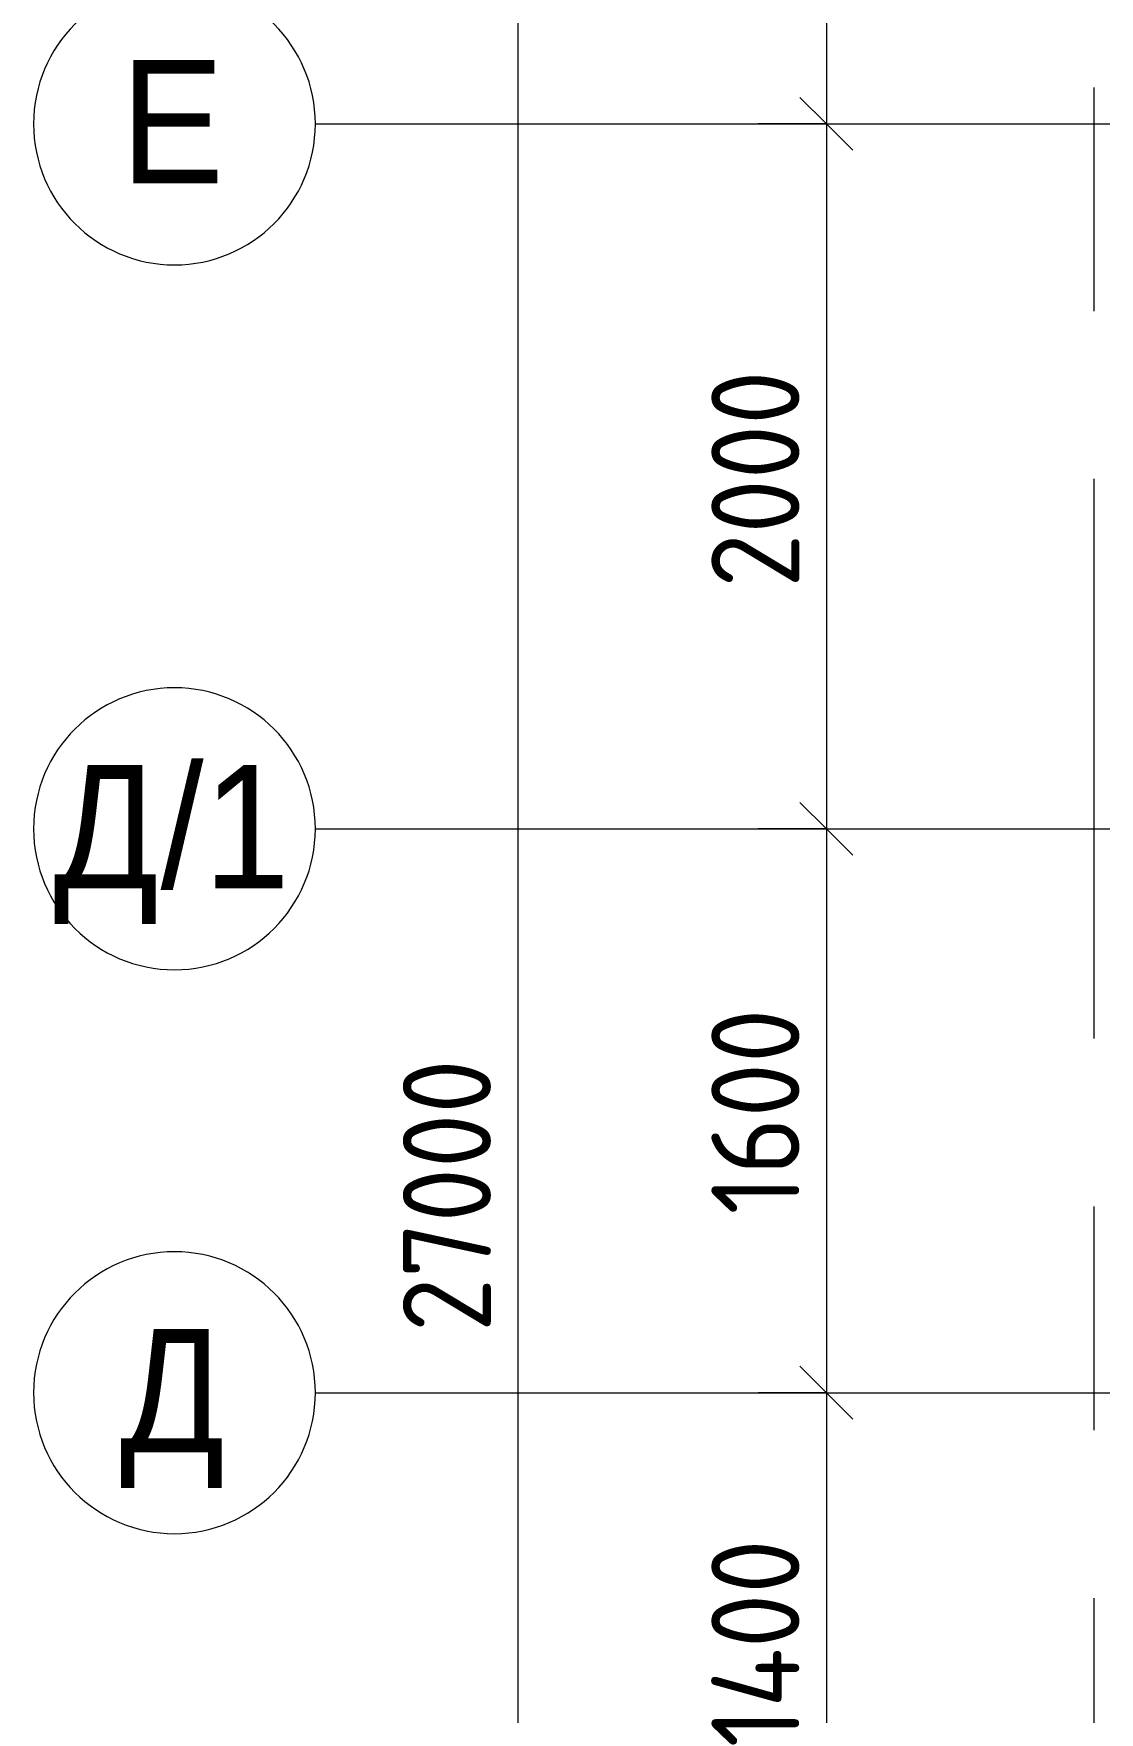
# Model space of a CAD drawing. Header units: millimetres. Extents: x 1322 to 199238, y -8553 to 29000.
# Drawn here: x 6018 to 9044, y 12493 to 17256 of the extents above; entities that cross this region are included whole.
import ezdxf

# ---------------------------------------------------------------- set-up
doc = ezdxf.new("R2010")
doc.units = ezdxf.units.MM
doc.linetypes.add('Осевая', pattern=[3175, 635, -476.25, 1587.5, -476.25])
for name, color, linetype, lineweight in [('A-ANNO-DIMS', 7, 'Continuous', 9), ('A-ANNO-DIMS-100', 7, 'Continuous', 9), ('Оси', 7, 'Continuous', 9), ('Оси-1', 7, 'Continuous', 20), ('Оси-2', 7, 'Осевая', 9)]:
    doc.layers.add(name, color=color, linetype=linetype, lineweight=lineweight)
doc.styles.add('Arial', font='arial.ttf', dxfattribs={"width": 0.9, "height": 350})
doc.styles.add('ISOCPEUR', font='isocpeur.ttf', dxfattribs={"width": 0.9, "height": 250})
doc.dimstyles.new('ISO-2_5_0_9К_БОЛЬШОЙ_1', dxfattribs={"dimscale": 304.8, "dimtxt": 248.995294, "dimasz": 0.492126, "dimexe": 0.393701, "dimexo": 0.984252, "dimgap": 0, "dimtad": 1, "dimdec": 0, "dimrnd": 10, "dimzin": 0, "dimdsep": 46, "dimtxsty": 'ISOCPEUR', "dimblk1": 'OBLIQUE', "dimblk2": 'OBLIQUE', "dimsah": 1, "dimcen": 0.09, "dimdle": 0.393701, "dimazin": 0, "dimtfac": 1, "dimtdec": 4, "dimtix": 1, "dimtmove": 0, "dimatfit": 3, "dimfxl": 1, "dimtvp": 1, "dimtolj": 1, "dimtzin": 0, "dimarcsym": 2})
doc.dimstyles.new('ISO-2_5_0_9К_БОЛЬШОЙ_2', dxfattribs={"dimscale": 304.8, "dimtxt": 248.995294, "dimasz": 0.492126, "dimexe": 0.393701, "dimexo": 0.984252, "dimgap": 0, "dimtad": 1, "dimdec": 0, "dimrnd": 10, "dimzin": 0, "dimdsep": 46, "dimtxsty": 'ISOCPEUR', "dimblk1": 'OBLIQUE', "dimblk2": 'OBLIQUE', "dimsah": 1, "dimcen": 0.09, "dimdle": 0.393701, "dimazin": 0, "dimtfac": 1, "dimtdec": 4, "dimtix": 1, "dimtmove": 2, "dimatfit": 3, "dimfxl": 1, "dimtvp": 1, "dimtolj": 1, "dimtzin": 0, "dimarcsym": 2})

# ---------------------------------------------------------------- blocks, each defined once
blk = doc.blocks.new('Ось сетки - D8-29747960-План размещения напольных электротехнических лючков и розеток 1 этажа в осях 23_1-33')
at = {"layer": 'Оси-1'}
for start, end in [(360, 180), (180, 360)]:
    blk.add_arc((0, 0), 4, start, end, dxfattribs=at)
blk = doc.blocks.new('DIMBLOCK16-План размещения напольных электротехнических лючков и розеток 1 этажа в осях 23_1-33')
at = {"layer": 'A-ANNO-DIMS-100', "lineweight": 20}
for p, q in [((8268.9, 18150), (8193.9, 18225)), ((8268.9, 18150), (8343.9, 18075)), ((8268.9, 17000), (8193.9, 17075)), ((8268.9, 17000), (8343.9, 16925))]:
    blk.add_line(p, q, dxfattribs=at)
at = {"layer": 'A-ANNO-DIMS-100'}
for p, q in [((8075, 18150), (8388.9, 18150)), ((8268.9, 18150), (8075, 18150)), ((8268.9, 18150), (8268.9, 17000)), ((8075, 17000), (8388.9, 17000)), ((8268.9, 17000), (8075, 17000))]:
    blk.add_line(p, q, dxfattribs=at)
at = {"layer": 'A-ANNO-DIMS-100', "color": 0, "insert": (7942.3, 17302.1), "char_height": 250, "width": 655.049, "attachment_point": 1, "rotation": 90, "line_spacing_factor": 1.149209, "style": 'ISOCPEUR'}
blk.add_mtext('1150', dxfattribs=at)
blk = doc.blocks.new('_Oblique')
at = {"color": 0, "linetype": 'ByBlock', "lineweight": -2}
blk.add_line((-0.5, -0.5), (0.5, 0.5), dxfattribs=at)
blk = doc.blocks.new('DIMBLOCK17-План размещения напольных электротехнических лючков и розеток 1 этажа в осях 23_1-33')
at = {"layer": 'A-ANNO-DIMS-100', "lineweight": 20}
for p, q in [((8268.9, 17000), (8193.9, 17075)), ((8268.9, 17000), (8343.9, 16925)), ((8268.9, 15000), (8193.9, 15075)), ((8268.9, 15000), (8343.9, 14925))]:
    blk.add_line(p, q, dxfattribs=at)
at = {"layer": 'A-ANNO-DIMS-100'}
for p, q in [((8075, 17000), (8388.9, 17000)), ((8268.9, 17000), (8075, 17000)), ((8268.9, 17000), (8268.9, 15000)), ((8075, 15000), (8388.9, 15000)), ((8268.9, 15000), (8075, 15000))]:
    blk.add_line(p, q, dxfattribs=at)
at = {"layer": 'A-ANNO-DIMS-100', "color": 0, "insert": (7942.3, 15684), "char_height": 250, "width": 758.478, "attachment_point": 1, "rotation": 90, "line_spacing_factor": 1.149209, "style": 'ISOCPEUR'}
blk.add_mtext('2000', dxfattribs=at)
blk = doc.blocks.new('DIMBLOCK18-План размещения напольных электротехнических лючков и розеток 1 этажа в осях 23_1-33')
at = {"layer": 'A-ANNO-DIMS-100', "lineweight": 20}
for p, q in [((8268.9, 15000), (8193.9, 15075)), ((8268.9, 15000), (8343.9, 14925)), ((8268.9, 13400), (8193.9, 13475)), ((8268.9, 13400), (8343.9, 13325))]:
    blk.add_line(p, q, dxfattribs=at)
at = {"layer": 'A-ANNO-DIMS-100'}
for p, q in [((8075, 15000), (8388.9, 15000)), ((8268.9, 15000), (8075, 15000)), ((8268.9, 15000), (8268.9, 13400)), ((8075, 13400), (8388.9, 13400)), ((8268.9, 13400), (8075, 13400))]:
    blk.add_line(p, q, dxfattribs=at)
at = {"layer": 'A-ANNO-DIMS-100', "color": 0, "insert": (7942.3, 13905.5), "char_height": 250, "width": 706.764, "attachment_point": 1, "rotation": 90, "line_spacing_factor": 1.149209, "style": 'ISOCPEUR'}
blk.add_mtext('1600', dxfattribs=at)
blk = doc.blocks.new('DIMBLOCK19-План размещения напольных электротехнических лючков и розеток 1 этажа в осях 23_1-33')
at = {"layer": 'A-ANNO-DIMS-100', "lineweight": 20}
for p, q in [((8268.9, 13400), (8193.9, 13475)), ((8268.9, 13400), (8343.9, 13325)), ((8268.9, 12000), (8193.9, 12075)), ((8268.9, 12000), (8343.9, 11925))]:
    blk.add_line(p, q, dxfattribs=at)
at = {"layer": 'A-ANNO-DIMS-100'}
for p, q in [((8075, 13400), (8388.9, 13400)), ((8268.9, 13400), (8075, 13400)), ((8268.9, 13400), (8268.9, 12000)), ((8075, 12000), (8388.9, 12000)), ((8268.9, 12000), (8075, 12000))]:
    blk.add_line(p, q, dxfattribs=at)
at = {"layer": 'A-ANNO-DIMS-100', "color": 0, "insert": (7942.3, 12393.5), "char_height": 250, "width": 735.494, "attachment_point": 1, "rotation": 90, "line_spacing_factor": 1.149209, "style": 'ISOCPEUR'}
blk.add_mtext('1400', dxfattribs=at)
blk = doc.blocks.new('DIMBLOCK25-План размещения напольных электротехнических лючков и розеток 1 этажа в осях 23_1-33')
at = {"layer": 'A-ANNO-DIMS-100'}
for p, q in [((7393, 27120), (7393, -120)), ((7199.1, 27000), (7513, 27000)), ((7393, 27000), (7199.1, 27000)), ((7199.1, 0), (7513, 0)), ((7393, 0), (7199.1, 0))]:
    blk.add_line(p, q, dxfattribs=at)
at = {"layer": 'A-ANNO-DIMS-100', "lineweight": 20}
for p, q in [((7393, 27000), (7318, 27075)), ((7393, 27000), (7468, 26925)), ((7393, 0), (7318, 75)), ((7393, 0), (7468, -75))]:
    blk.add_line(p, q, dxfattribs=at)
at = {"layer": 'A-ANNO-DIMS-100', "color": 0, "insert": (7066.4, 13572), "char_height": 250, "width": 948.097, "attachment_point": 1, "rotation": 90, "line_spacing_factor": 1.149209, "style": 'ISOCPEUR'}
blk.add_mtext('27000', dxfattribs=at)

msp = doc.modelspace()

# ---------------------------------------------------------------- linework, layer by layer
at = {"layer": 'Оси'}
for p, q in [((6818.1, 17000), (9318.1, 17000)), ((6818.1, 15000), (9318.1, 15000)), ((6818.1, 13400), (9318.1, 13400))]:
    msp.add_line(p, q, dxfattribs=at)
at = {"layer": 'Оси-2'}
msp.add_line((9028.7, 593.7), (9028.7, 19415.1), dxfattribs=at)

# ---------------------------------------------------------------- block references
at = {"layer": 'Оси-1', "xscale": 99.99999999999993, "yscale": 99.99999999999993, "zscale": 99.99999999999993, "rotation": 269.9999999999994}
for p in [(6418.1, 17000), (6418.1, 15000), (6418.1, 13400)]:
    msp.add_blockref('Ось сетки - D8-29747960-План размещения напольных электротехнических лючков и розеток 1 этажа в осях 23_1-33', p, dxfattribs=at)

# ---------------------------------------------------------------- texts
at = {"layer": 'Оси', "char_height": 350, "attachment_point": 1, "style": 'Arial'}
for s, insert, width in [('\\fArial|b0|i0|c204|p34|;\\W.9;Е', (6265.3, 17181), 360.759), ('/1', (6378.5, 15181), 454.557), ('\\fArial|b0|i0|c204|p34|;\\W.9;Д', (6074.9, 15181), 367.975), ('\\fArial|b0|i0|c204|p34|;\\W.9;Д', (6262.6, 13581), 367.975)]:
    msp.add_mtext(s, dxfattribs=dict(at, insert=insert, width=width))

# ---------------------------------------------------------------- dimensions: what is measured, and where the dimension line sits
at = {"layer": 'A-ANNO-DIMS'}
dim = msp.add_linear_dim(base=(7393, 0), p1=(7499.1, 27000), p2=(7499.1, 0), angle=90, dimstyle='ISO-2_5_0_9К_БОЛЬШОЙ_2', override={"dimpost": '<>', "dimfxl": 26999.999823}, dxfattribs=at)
dim.commit()
dim.dimension.update_dxf_attribs({"geometry": 'DIMBLOCK25-План размещения напольных электротехнических лючков и розеток 1 этажа в осях 23_1-33', "text_midpoint": (7233.1, 14046), "dimtype": 160, "text_rotation": 90})
for base, p1, p2, override, picture, middle in [((8268.9, 17000), (8375, 18150), (8375, 17000), {"dimpost": '<>', "dimfxl": 1150}, 'DIMBLOCK16-План размещения напольных электротехнических лючков и розеток 1 этажа в осях 23_1-33', (8143.9, 17575)), ((8268.9, 15000), (8375, 17000), (8375, 15000), {"dimpost": '<>', "dimfxl": 2000.000075}, 'DIMBLOCK17-План размещения напольных электротехнических лючков и розеток 1 этажа в осях 23_1-33', (8143.9, 16000)), ((8268.9, 13400), (8375, 15000), (8375, 13400), {"dimpost": '<>', "dimfxl": 1600}, 'DIMBLOCK18-План размещения напольных электротехнических лючков и розеток 1 этажа в осях 23_1-33', (8143.9, 14200)), ((8268.9, 12000), (8375, 13400), (8375, 12000), {"dimpost": '<>', "dimfxl": 1399.999995}, 'DIMBLOCK19-План размещения напольных электротехнических лючков и розеток 1 этажа в осях 23_1-33', (8143.9, 12700))]:
    dim = msp.add_linear_dim(base=base, p1=p1, p2=p2, angle=90, dimstyle='ISO-2_5_0_9К_БОЛЬШОЙ_1', override=override, dxfattribs=at)
    dim.commit()
    dim.dimension.update_dxf_attribs({"geometry": picture, "text_midpoint": middle})

doc.saveas('drawing.dxf')
